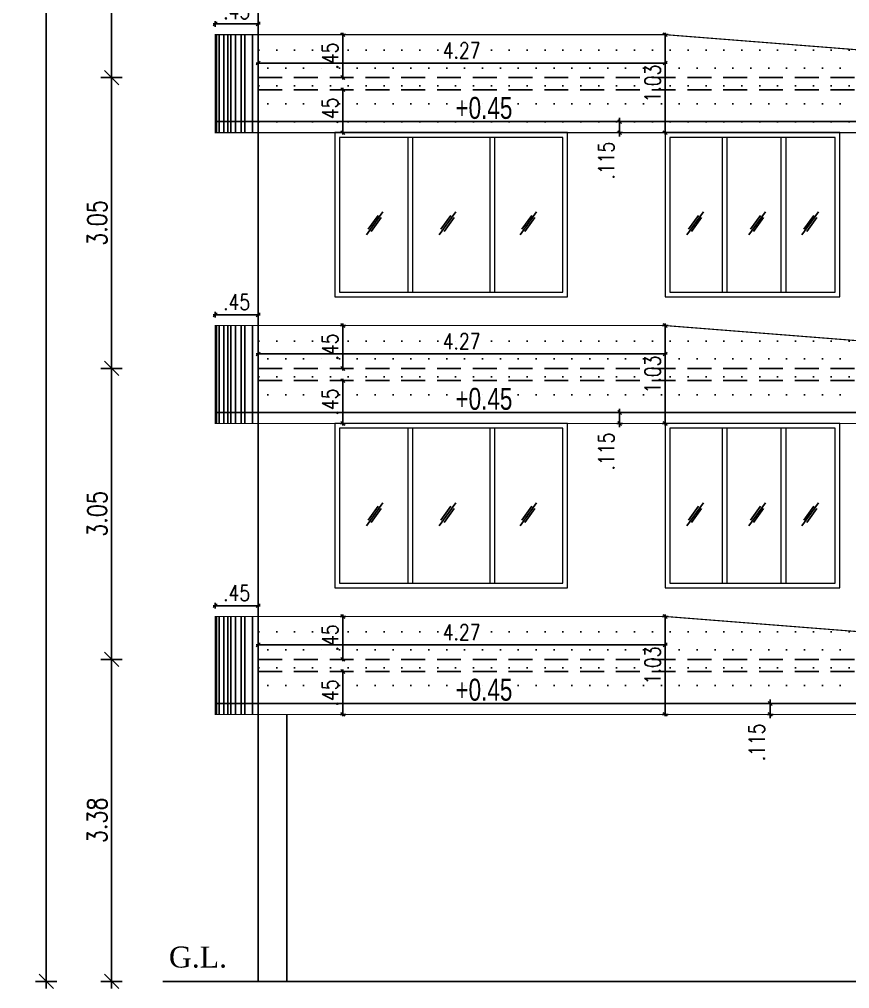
# Model space of a CAD drawing. Header units: inches. Extents: x 14331 to 14549, y 2557 to 2714.
# Drawn here: x 14452.71 to 14461.41, y 2650.54 to 2660.7 of the extents above; entities that cross this region are included whole.
import ezdxf
from ezdxf.enums import TextEntityAlignment as Align

# ---------------------------------------------------------------- set-up
doc = ezdxf.new("R2010")
doc.units = ezdxf.units.IN
doc.header["$LTSCALE"] = 0.25
doc.header["$MEASUREMENT"] = 0
doc.header["$PDMODE"] = 35
doc.linetypes.add('1', pattern=[0])
doc.linetypes.add('DASHEDX2', pattern=[1.5, 1, -0.5])
for name, color, linetype in [('dim-details', 7, 'Continuous'), ('ELE.PROJ.', 1, 'Continuous'), ('GLASS WINDOW', 251, '1'), ('hatch', 251, 'Continuous'), ('proj-internal', 1, 'DASHEDX2'), ('text-large', 7, 'Continuous'), ('wall', 7, 'Continuous'), ('WORK TEX', 6, 'Continuous'), ('WORKING DIM', 7, 'Continuous')]:
    doc.layers.add(name, color=color, linetype=linetype)
doc.layers.add('WINDOW', color=106, linetype='Continuous', lineweight=13)
doc.styles.add('ARIAL', font='TIMES_0.TTF')
doc.styles.add('ARL', font='swisscl_0.ttf')
doc.styles.add('romans', font='romans.shx', dxfattribs={"width": 0.8})
doc.dimstyles.new('121', dxfattribs={"dimscale": 0.1, "dimtxt": 1.65, "dimasz": 0.2, "dimexe": 0.03125, "dimexo": 0.25, "dimgap": 0.5, "dimtad": 1, "dimzin": 4, "dimdsep": 46, "dimtxsty": 'romans', "dimblk1": 'MINITICK', "dimblk2": 'MINITICK', "dimsah": 1, "dimcen": 1, "dimse1": 1, "dimse2": 1, "dimclrd": 252, "dimclre": 256, "dimclrt": 7, "dimadec": 3, "dimazin": 0, "dimtfac": 0.8, "dimtix": 1, "dimtmove": 2, "dimatfit": 3, "dimfxl": 0, "dimtolj": 1, "dimtzin": 3, "dimarcsym": 0})
doc.dimstyles.new('minitick-100', dxfattribs={"dimscale": 0.1, "dimtxt": 2, "dimasz": 0.75, "dimexe": 0.03125, "dimexo": 0.25, "dimgap": 0.5, "dimtad": 1, "dimzin": 4, "dimdsep": 46, "dimtxsty": 'romans', "dimblk1": 'MINITICK', "dimblk2": 'MINITICK', "dimsah": 1, "dimcen": 1, "dimse1": 1, "dimse2": 1, "dimclrd": 252, "dimclre": 256, "dimclrt": 256, "dimadec": 3, "dimazin": 0, "dimtfac": 0.8, "dimtix": 1, "dimtmove": 2, "dimatfit": 3, "dimfxl": 0, "dimtolj": 1, "dimtzin": 3, "dimarcsym": 0})

# ---------------------------------------------------------------- blocks, each defined once
blk = doc.blocks.new('MINITICK')
at = {"color": 7}
for p, q in [((0, -1.5), (0, 1.5)), ((1, 1), (-1, -1)), ((-1, 0), (1, 0))]:
    blk.add_line(p, q, dxfattribs=at)
blk = doc.blocks.new('*D1532')
at = {"layer": 'Defpoints', "color": 0, "transparency": 16777216}
for p in [(14454.761, 2654.55), (14454.761, 2654.441), (14455.211, 2654.441)]:
    blk.add_point(p, dxfattribs=at)
at = {"layer": 'WORKING DIM', "color": 252, "lineweight": -2, "transparency": 16777216}
blk.add_line((14455.191, 2654.55), (14454.781, 2654.55), dxfattribs=at)
at = {"layer": 'WORKING DIM', "color": 252, "lineweight": -2, "transparency": 16777216, "xscale": 0.02, "yscale": 0.02, "zscale": 0.02, "rotation": 180}
blk.add_blockref('MINITICK', (14454.761, 2654.55), dxfattribs=at)
at = {"layer": 'WORKING DIM', "color": 252, "lineweight": -2, "transparency": 16777216, "xscale": 0.02, "yscale": 0.02, "zscale": 0.02}
blk.add_blockref('MINITICK', (14455.211, 2654.55), dxfattribs=at)
at = {"layer": 'WORKING DIM', "color": 7, "transparency": 16777216, "insert": (14454.986, 2654.683), "char_height": 0.165, "attachment_point": 5, "style": 'romans'}
blk.add_mtext('\\A1;.45', dxfattribs=at)
blk = doc.blocks.new('*D1538')
at = {"layer": 'Defpoints', "color": 0, "transparency": 16777216}
for p in [(14455.877, 2654.437), (14456.099, 2654.437), (14455.877, 2653.987)]:
    blk.add_point(p, dxfattribs=at)
at = {"layer": 'WORKING DIM', "color": 252, "lineweight": -2, "transparency": 16777216}
blk.add_line((14456.099, 2654.007), (14456.099, 2654.417), dxfattribs=at)
at = {"layer": 'WORKING DIM', "color": 252, "lineweight": -2, "transparency": 16777216, "xscale": 0.02, "yscale": 0.02, "zscale": 0.02}
for p, rotation in [((14456.099, 2654.437), 90), ((14456.099, 2653.987), 270)]:
    blk.add_blockref('MINITICK', p, dxfattribs=dict(at, rotation=rotation))
at = {"layer": 'WORKING DIM', "color": 7, "transparency": 16777216, "insert": (14455.966, 2654.212), "char_height": 0.165, "attachment_point": 5, "rotation": 90, "style": 'romans'}
blk.add_mtext('\\A1;.45', dxfattribs=at)
blk = doc.blocks.new('*D1539')
at = {"layer": 'Defpoints', "color": 0, "transparency": 16777216}
for p in [(14456.39, 2653.86), (14456.099, 2653.41), (14456.39, 2653.41)]:
    blk.add_point(p, dxfattribs=at)
at = {"layer": 'WORKING DIM', "color": 252, "lineweight": -2, "transparency": 16777216}
blk.add_line((14456.099, 2653.84), (14456.099, 2653.43), dxfattribs=at)
at = {"layer": 'WORKING DIM', "color": 252, "lineweight": -2, "transparency": 16777216, "xscale": 0.02, "yscale": 0.02, "zscale": 0.02}
for p, rotation in [((14456.099, 2653.86), 90), ((14456.099, 2653.41), 270)]:
    blk.add_blockref('MINITICK', p, dxfattribs=dict(at, rotation=rotation))
at = {"layer": 'WORKING DIM', "color": 7, "transparency": 16777216, "insert": (14455.966, 2653.635), "char_height": 0.165, "attachment_point": 5, "rotation": 90, "style": 'romans'}
blk.add_mtext('\\A1;.45', dxfattribs=at)
blk = doc.blocks.new('*D1540')
at = {"layer": 'Defpoints', "color": 0, "transparency": 16777216}
for p in [(14459.477, 2654.437), (14459.477, 2653.41), (14459.477, 2653.41)]:
    blk.add_point(p, dxfattribs=at)
at = {"layer": 'WORKING DIM', "color": 252, "lineweight": -2, "transparency": 16777216}
blk.add_line((14459.477, 2654.417), (14459.477, 2653.43), dxfattribs=at)
at = {"layer": 'WORKING DIM', "color": 252, "lineweight": -2, "transparency": 16777216, "xscale": 0.02, "yscale": 0.02, "zscale": 0.02}
for p, rotation in [((14459.477, 2654.437), 90), ((14459.477, 2653.41), 270)]:
    blk.add_blockref('MINITICK', p, dxfattribs=dict(at, rotation=rotation))
at = {"layer": 'WORKING DIM', "color": 7, "transparency": 16777216, "insert": (14459.345, 2653.924), "char_height": 0.165, "attachment_point": 5, "rotation": 90, "style": 'romans'}
blk.add_mtext('\\A1;1.03', dxfattribs=at)
blk = doc.blocks.new('*D1541')
at = {"layer": 'Defpoints', "color": 0, "transparency": 16777216}
for p in [(14455.211, 2654.441), (14459.477, 2654.437), (14459.477, 2654.139)]:
    blk.add_point(p, dxfattribs=at)
at = {"layer": 'WORKING DIM', "color": 252, "lineweight": -2, "transparency": 16777216}
blk.add_line((14455.231, 2654.139), (14459.457, 2654.139), dxfattribs=at)
at = {"layer": 'WORKING DIM', "color": 252, "lineweight": -2, "transparency": 16777216, "xscale": 0.02, "yscale": 0.02, "zscale": 0.02, "rotation": 180}
blk.add_blockref('MINITICK', (14455.211, 2654.139), dxfattribs=at)
at = {"layer": 'WORKING DIM', "color": 252, "lineweight": -2, "transparency": 16777216, "xscale": 0.02, "yscale": 0.02, "zscale": 0.02}
blk.add_blockref('MINITICK', (14459.477, 2654.139), dxfattribs=at)
at = {"layer": 'WORKING DIM', "color": 7, "transparency": 16777216, "insert": (14457.344, 2654.271), "char_height": 0.165, "attachment_point": 5, "style": 'romans'}
blk.add_mtext('\\A1;4.27', dxfattribs=at)
blk = doc.blocks.new('*D1542')
at = {"layer": 'Defpoints', "color": 0, "transparency": 16777216}
for p in [(14460.578, 2653.525), (14460.777, 2653.525), (14460.777, 2653.41)]:
    blk.add_point(p, dxfattribs=at)
at = {"layer": 'WORKING DIM', "color": 252, "lineweight": -2, "transparency": 16777216}
for p, q in [((14460.578, 2653.545), (14460.578, 2653.565)), ((14460.578, 2653.41), (14460.578, 2653.525)), ((14460.578, 2653.39), (14460.578, 2653.37))]:
    blk.add_line(p, q, dxfattribs=at)
at = {"layer": 'WORKING DIM', "color": 252, "lineweight": -2, "transparency": 16777216, "xscale": 0.02, "yscale": 0.02, "zscale": 0.02}
for p, rotation in [((14460.578, 2653.525), 270), ((14460.578, 2653.41), 90)]:
    blk.add_blockref('MINITICK', p, dxfattribs=dict(at, rotation=rotation))
at = {"layer": 'WORKING DIM', "color": 7, "transparency": 16777216, "insert": (14460.438, 2653.116), "char_height": 0.165, "attachment_point": 5, "rotation": 90, "style": 'romans'}
blk.add_mtext('\\A1;.115', dxfattribs=at)
blk = doc.blocks.new('*D1550')
at = {"layer": 'Defpoints', "color": 0, "transparency": 16777216}
for p in [(14454.761, 2657.6), (14454.761, 2657.491), (14455.211, 2657.491)]:
    blk.add_point(p, dxfattribs=at)
at = {"layer": 'WORKING DIM', "color": 252, "lineweight": -2, "transparency": 16777216}
blk.add_line((14455.191, 2657.6), (14454.781, 2657.6), dxfattribs=at)
at = {"layer": 'WORKING DIM', "color": 252, "lineweight": -2, "transparency": 16777216, "xscale": 0.02, "yscale": 0.02, "zscale": 0.02, "rotation": 180}
blk.add_blockref('MINITICK', (14454.761, 2657.6), dxfattribs=at)
at = {"layer": 'WORKING DIM', "color": 252, "lineweight": -2, "transparency": 16777216, "xscale": 0.02, "yscale": 0.02, "zscale": 0.02}
blk.add_blockref('MINITICK', (14455.211, 2657.6), dxfattribs=at)
at = {"layer": 'WORKING DIM', "color": 7, "transparency": 16777216, "insert": (14454.986, 2657.733), "char_height": 0.165, "attachment_point": 5, "style": 'romans'}
blk.add_mtext('\\A1;.45', dxfattribs=at)
blk = doc.blocks.new('*D1547')
at = {"layer": 'Defpoints', "color": 0, "transparency": 16777216}
for p in [(14455.877, 2657.487), (14456.099, 2657.487), (14455.877, 2657.037)]:
    blk.add_point(p, dxfattribs=at)
at = {"layer": 'WORKING DIM', "color": 252, "lineweight": -2, "transparency": 16777216}
blk.add_line((14456.099, 2657.057), (14456.099, 2657.467), dxfattribs=at)
at = {"layer": 'WORKING DIM', "color": 252, "lineweight": -2, "transparency": 16777216, "xscale": 0.02, "yscale": 0.02, "zscale": 0.02}
for p, rotation in [((14456.099, 2657.487), 90), ((14456.099, 2657.037), 270)]:
    blk.add_blockref('MINITICK', p, dxfattribs=dict(at, rotation=rotation))
at = {"layer": 'WORKING DIM', "color": 7, "transparency": 16777216, "insert": (14455.966, 2657.262), "char_height": 0.165, "attachment_point": 5, "rotation": 90, "style": 'romans'}
blk.add_mtext('\\A1;.45', dxfattribs=at)
blk = doc.blocks.new('*D1548')
at = {"layer": 'Defpoints', "color": 0, "transparency": 16777216}
for p in [(14456.39, 2656.91), (14456.099, 2656.46), (14456.39, 2656.46)]:
    blk.add_point(p, dxfattribs=at)
at = {"layer": 'WORKING DIM', "color": 252, "lineweight": -2, "transparency": 16777216}
blk.add_line((14456.099, 2656.89), (14456.099, 2656.48), dxfattribs=at)
at = {"layer": 'WORKING DIM', "color": 252, "lineweight": -2, "transparency": 16777216, "xscale": 0.02, "yscale": 0.02, "zscale": 0.02}
for p, rotation in [((14456.099, 2656.91), 90), ((14456.099, 2656.46), 270)]:
    blk.add_blockref('MINITICK', p, dxfattribs=dict(at, rotation=rotation))
at = {"layer": 'WORKING DIM', "color": 7, "transparency": 16777216, "insert": (14455.966, 2656.685), "char_height": 0.165, "attachment_point": 5, "rotation": 90, "style": 'romans'}
blk.add_mtext('\\A1;.45', dxfattribs=at)
blk = doc.blocks.new('*D1556')
at = {"layer": 'Defpoints', "color": 0, "transparency": 16777216}
for p in [(14459.477, 2657.487), (14459.477, 2656.46), (14459.477, 2656.46)]:
    blk.add_point(p, dxfattribs=at)
at = {"layer": 'WORKING DIM', "color": 252, "lineweight": -2, "transparency": 16777216}
blk.add_line((14459.477, 2657.467), (14459.477, 2656.48), dxfattribs=at)
at = {"layer": 'WORKING DIM', "color": 252, "lineweight": -2, "transparency": 16777216, "xscale": 0.02, "yscale": 0.02, "zscale": 0.02}
for p, rotation in [((14459.477, 2657.487), 90), ((14459.477, 2656.46), 270)]:
    blk.add_blockref('MINITICK', p, dxfattribs=dict(at, rotation=rotation))
at = {"layer": 'WORKING DIM', "color": 7, "transparency": 16777216, "insert": (14459.345, 2656.974), "char_height": 0.165, "attachment_point": 5, "rotation": 90, "style": 'romans'}
blk.add_mtext('\\A1;1.03', dxfattribs=at)
blk = doc.blocks.new('*D1555')
at = {"layer": 'Defpoints', "color": 0, "transparency": 16777216}
for p in [(14455.211, 2657.491), (14459.477, 2657.487), (14459.477, 2657.189)]:
    blk.add_point(p, dxfattribs=at)
at = {"layer": 'WORKING DIM', "color": 252, "lineweight": -2, "transparency": 16777216}
blk.add_line((14455.231, 2657.189), (14459.457, 2657.189), dxfattribs=at)
at = {"layer": 'WORKING DIM', "color": 252, "lineweight": -2, "transparency": 16777216, "xscale": 0.02, "yscale": 0.02, "zscale": 0.02, "rotation": 180}
blk.add_blockref('MINITICK', (14455.211, 2657.189), dxfattribs=at)
at = {"layer": 'WORKING DIM', "color": 252, "lineweight": -2, "transparency": 16777216, "xscale": 0.02, "yscale": 0.02, "zscale": 0.02}
blk.add_blockref('MINITICK', (14459.477, 2657.189), dxfattribs=at)
at = {"layer": 'WORKING DIM', "color": 7, "transparency": 16777216, "insert": (14457.344, 2657.321), "char_height": 0.165, "attachment_point": 5, "style": 'romans'}
blk.add_mtext('\\A1;4.27', dxfattribs=at)
blk = doc.blocks.new('*D1560')
at = {"layer": 'Defpoints', "color": 0, "transparency": 16777216}
for p in [(14454.761, 2660.65), (14454.761, 2660.541), (14455.211, 2660.541)]:
    blk.add_point(p, dxfattribs=at)
at = {"layer": 'WORKING DIM', "color": 252, "lineweight": -2, "transparency": 16777216}
blk.add_line((14455.191, 2660.65), (14454.781, 2660.65), dxfattribs=at)
at = {"layer": 'WORKING DIM', "color": 252, "lineweight": -2, "transparency": 16777216, "xscale": 0.02, "yscale": 0.02, "zscale": 0.02, "rotation": 180}
blk.add_blockref('MINITICK', (14454.761, 2660.65), dxfattribs=at)
at = {"layer": 'WORKING DIM', "color": 252, "lineweight": -2, "transparency": 16777216, "xscale": 0.02, "yscale": 0.02, "zscale": 0.02}
blk.add_blockref('MINITICK', (14455.211, 2660.65), dxfattribs=at)
at = {"layer": 'WORKING DIM', "color": 7, "transparency": 16777216, "insert": (14454.986, 2660.783), "char_height": 0.165, "attachment_point": 5, "style": 'romans'}
blk.add_mtext('\\A1;.45', dxfattribs=at)
blk = doc.blocks.new('*D1563')
at = {"layer": 'Defpoints', "color": 0, "transparency": 16777216}
for p in [(14455.877, 2660.537), (14456.099, 2660.537), (14455.877, 2660.087)]:
    blk.add_point(p, dxfattribs=at)
at = {"layer": 'WORKING DIM', "color": 252, "lineweight": -2, "transparency": 16777216}
blk.add_line((14456.099, 2660.107), (14456.099, 2660.517), dxfattribs=at)
at = {"layer": 'WORKING DIM', "color": 252, "lineweight": -2, "transparency": 16777216, "xscale": 0.02, "yscale": 0.02, "zscale": 0.02}
for p, rotation in [((14456.099, 2660.537), 90), ((14456.099, 2660.087), 270)]:
    blk.add_blockref('MINITICK', p, dxfattribs=dict(at, rotation=rotation))
at = {"layer": 'WORKING DIM', "color": 7, "transparency": 16777216, "insert": (14455.966, 2660.312), "char_height": 0.165, "attachment_point": 5, "rotation": 90, "style": 'romans'}
blk.add_mtext('\\A1;.45', dxfattribs=at)
blk = doc.blocks.new('*D1564')
at = {"layer": 'Defpoints', "color": 0, "transparency": 16777216}
for p in [(14456.39, 2659.96), (14456.099, 2659.51), (14456.39, 2659.51)]:
    blk.add_point(p, dxfattribs=at)
at = {"layer": 'WORKING DIM', "color": 252, "lineweight": -2, "transparency": 16777216}
blk.add_line((14456.099, 2659.94), (14456.099, 2659.53), dxfattribs=at)
at = {"layer": 'WORKING DIM', "color": 252, "lineweight": -2, "transparency": 16777216, "xscale": 0.02, "yscale": 0.02, "zscale": 0.02}
for p, rotation in [((14456.099, 2659.96), 90), ((14456.099, 2659.51), 270)]:
    blk.add_blockref('MINITICK', p, dxfattribs=dict(at, rotation=rotation))
at = {"layer": 'WORKING DIM', "color": 7, "transparency": 16777216, "insert": (14455.966, 2659.735), "char_height": 0.165, "attachment_point": 5, "rotation": 90, "style": 'romans'}
blk.add_mtext('\\A1;.45', dxfattribs=at)
blk = doc.blocks.new('*D1568')
at = {"layer": 'Defpoints', "color": 0, "transparency": 16777216}
for p in [(14459.477, 2660.537), (14459.477, 2659.51), (14459.477, 2659.51)]:
    blk.add_point(p, dxfattribs=at)
at = {"layer": 'WORKING DIM', "color": 252, "lineweight": -2, "transparency": 16777216}
blk.add_line((14459.477, 2660.517), (14459.477, 2659.53), dxfattribs=at)
at = {"layer": 'WORKING DIM', "color": 252, "lineweight": -2, "transparency": 16777216, "xscale": 0.02, "yscale": 0.02, "zscale": 0.02}
for p, rotation in [((14459.477, 2660.537), 90), ((14459.477, 2659.51), 270)]:
    blk.add_blockref('MINITICK', p, dxfattribs=dict(at, rotation=rotation))
at = {"layer": 'WORKING DIM', "color": 7, "transparency": 16777216, "insert": (14459.345, 2660.024), "char_height": 0.165, "attachment_point": 5, "rotation": 90, "style": 'romans'}
blk.add_mtext('\\A1;1.03', dxfattribs=at)
blk = doc.blocks.new('*D1569')
at = {"layer": 'Defpoints', "color": 0, "transparency": 16777216}
for p in [(14455.211, 2660.541), (14459.477, 2660.537), (14459.477, 2660.239)]:
    blk.add_point(p, dxfattribs=at)
at = {"layer": 'WORKING DIM', "color": 252, "lineweight": -2, "transparency": 16777216}
blk.add_line((14455.231, 2660.239), (14459.457, 2660.239), dxfattribs=at)
at = {"layer": 'WORKING DIM', "color": 252, "lineweight": -2, "transparency": 16777216, "xscale": 0.02, "yscale": 0.02, "zscale": 0.02, "rotation": 180}
blk.add_blockref('MINITICK', (14455.211, 2660.239), dxfattribs=at)
at = {"layer": 'WORKING DIM', "color": 252, "lineweight": -2, "transparency": 16777216, "xscale": 0.02, "yscale": 0.02, "zscale": 0.02}
blk.add_blockref('MINITICK', (14459.477, 2660.239), dxfattribs=at)
at = {"layer": 'WORKING DIM', "color": 7, "transparency": 16777216, "insert": (14457.344, 2660.371), "char_height": 0.165, "attachment_point": 5, "style": 'romans'}
blk.add_mtext('\\A1;4.27', dxfattribs=at)
blk = doc.blocks.new('*D1704')
at = {"layer": 'Defpoints', "color": 0, "transparency": 16777216}
for p in [(14459, 2656.575), (14459.2, 2656.575), (14459.2, 2656.46)]:
    blk.add_point(p, dxfattribs=at)
at = {"layer": 'WORKING DIM', "color": 252, "lineweight": -2, "transparency": 16777216}
for p, q in [((14459, 2656.595), (14459, 2656.615)), ((14459, 2656.46), (14459, 2656.575)), ((14459, 2656.44), (14459, 2656.42))]:
    blk.add_line(p, q, dxfattribs=at)
at = {"layer": 'WORKING DIM', "color": 252, "lineweight": -2, "transparency": 16777216, "xscale": 0.02, "yscale": 0.02, "zscale": 0.02}
for p, rotation in [((14459, 2656.575), 270), ((14459, 2656.46), 90)]:
    blk.add_blockref('MINITICK', p, dxfattribs=dict(at, rotation=rotation))
at = {"layer": 'WORKING DIM', "color": 7, "transparency": 16777216, "insert": (14458.86, 2656.166), "char_height": 0.165, "attachment_point": 5, "rotation": 90, "style": 'romans'}
blk.add_mtext('\\A1;.115', dxfattribs=at)
blk = doc.blocks.new('*D1708')
at = {"layer": 'Defpoints', "color": 0, "transparency": 16777216}
for p in [(14459, 2659.625), (14459.2, 2659.625), (14459.2, 2659.51)]:
    blk.add_point(p, dxfattribs=at)
at = {"layer": 'WORKING DIM', "color": 252, "lineweight": -2, "transparency": 16777216}
for p, q in [((14459, 2659.645), (14459, 2659.665)), ((14459, 2659.51), (14459, 2659.625)), ((14459, 2659.49), (14459, 2659.47))]:
    blk.add_line(p, q, dxfattribs=at)
at = {"layer": 'WORKING DIM', "color": 252, "lineweight": -2, "transparency": 16777216, "xscale": 0.02, "yscale": 0.02, "zscale": 0.02}
for p, rotation in [((14459, 2659.625), 270), ((14459, 2659.51), 90)]:
    blk.add_blockref('MINITICK', p, dxfattribs=dict(at, rotation=rotation))
at = {"layer": 'WORKING DIM', "color": 7, "transparency": 16777216, "insert": (14458.86, 2659.216), "char_height": 0.165, "attachment_point": 5, "rotation": 90, "style": 'romans'}
blk.add_mtext('\\A1;.115', dxfattribs=at)
blk = doc.blocks.new('*D1762')
at = {"layer": 'Defpoints', "color": 0, "transparency": 16777216}
for p in [(14453.674, 2653.987), (14455.308, 2653.987), (14455.211, 2650.61)]:
    blk.add_point(p, dxfattribs=at)
at = {"layer": 'dim-details', "color": 252, "lineweight": -2, "transparency": 16777216}
blk.add_line((14453.674, 2650.685), (14453.674, 2653.912), dxfattribs=at)
at = {"layer": 'dim-details', "color": 252, "lineweight": -2, "transparency": 16777216, "xscale": 0.07500000000000001, "yscale": 0.07500000000000001, "zscale": 0.07500000000000001}
for p, rotation in [((14453.674, 2653.987), 90), ((14453.674, 2650.61), 270)]:
    blk.add_blockref('MINITICK', p, dxfattribs=dict(at, rotation=rotation))
at = {"layer": 'dim-details', "transparency": 16777216, "insert": (14453.524, 2652.299), "char_height": 0.2, "attachment_point": 5, "rotation": 90, "style": 'romans'}
blk.add_mtext('\\A1;3.38', dxfattribs=at)
blk = doc.blocks.new('*D1763')
at = {"layer": 'Defpoints', "color": 0, "transparency": 16777216}
for p in [(14453.674, 2657.037), (14455.613, 2657.037), (14455.613, 2653.987)]:
    blk.add_point(p, dxfattribs=at)
at = {"layer": 'dim-details', "color": 252, "lineweight": -2, "transparency": 16777216}
blk.add_line((14453.674, 2654.062), (14453.674, 2656.962), dxfattribs=at)
at = {"layer": 'dim-details', "color": 252, "lineweight": -2, "transparency": 16777216, "xscale": 0.07500000000000001, "yscale": 0.07500000000000001, "zscale": 0.07500000000000001}
for p, rotation in [((14453.674, 2657.037), 90), ((14453.674, 2653.987), 270)]:
    blk.add_blockref('MINITICK', p, dxfattribs=dict(at, rotation=rotation))
at = {"layer": 'dim-details', "transparency": 16777216, "insert": (14453.524, 2655.512), "char_height": 0.2, "attachment_point": 5, "rotation": 90, "style": 'romans'}
blk.add_mtext('\\A1;3.05', dxfattribs=at)
blk = doc.blocks.new('*D1764')
at = {"layer": 'Defpoints', "color": 0, "transparency": 16777216}
for p in [(14453.674, 2660.087), (14455.683, 2660.087), (14455.683, 2657.037)]:
    blk.add_point(p, dxfattribs=at)
at = {"layer": 'dim-details', "color": 252, "lineweight": -2, "transparency": 16777216}
blk.add_line((14453.674, 2657.112), (14453.674, 2660.012), dxfattribs=at)
at = {"layer": 'dim-details', "color": 252, "lineweight": -2, "transparency": 16777216, "xscale": 0.07500000000000001, "yscale": 0.07500000000000001, "zscale": 0.07500000000000001}
for p, rotation in [((14453.674, 2660.087), 90), ((14453.674, 2657.037), 270)]:
    blk.add_blockref('MINITICK', p, dxfattribs=dict(at, rotation=rotation))
at = {"layer": 'dim-details', "transparency": 16777216, "insert": (14453.524, 2658.562), "char_height": 0.2, "attachment_point": 5, "rotation": 90, "style": 'romans'}
blk.add_mtext('\\A1;3.05', dxfattribs=at)
blk = doc.blocks.new('*D1765')
at = {"layer": 'Defpoints', "color": 0, "transparency": 16777216}
for p in [(14453.674, 2663.137), (14455.622, 2663.137), (14455.622, 2660.087)]:
    blk.add_point(p, dxfattribs=at)
at = {"layer": 'dim-details', "color": 252, "lineweight": -2, "transparency": 16777216}
blk.add_line((14453.674, 2660.162), (14453.674, 2663.062), dxfattribs=at)
at = {"layer": 'dim-details', "color": 252, "lineweight": -2, "transparency": 16777216, "xscale": 0.07500000000000001, "yscale": 0.07500000000000001, "zscale": 0.07500000000000001}
for p, rotation in [((14453.674, 2663.137), 90), ((14453.674, 2660.087), 270)]:
    blk.add_blockref('MINITICK', p, dxfattribs=dict(at, rotation=rotation))
at = {"layer": 'dim-details', "transparency": 16777216, "insert": (14453.524, 2661.612), "char_height": 0.2, "attachment_point": 5, "rotation": 90, "style": 'romans'}
blk.add_mtext('\\A1;3.05', dxfattribs=at)
blk = doc.blocks.new('*D1776')
at = {"layer": 'Defpoints', "color": 0, "transparency": 16777216}
for p in [(14452.99, 2690.587), (14456.261, 2690.587), (14454.711, 2650.61)]:
    blk.add_point(p, dxfattribs=at)
at = {"layer": 'dim-details', "color": 252, "lineweight": -2, "transparency": 16777216}
blk.add_line((14452.99, 2650.685), (14452.99, 2690.512), dxfattribs=at)
at = {"layer": 'dim-details', "color": 252, "lineweight": -2, "transparency": 16777216, "xscale": 0.07500000000000001, "yscale": 0.07500000000000001, "zscale": 0.07500000000000001}
for p, rotation in [((14452.99, 2690.587), 90), ((14452.99, 2650.61), 270)]:
    blk.add_blockref('MINITICK', p, dxfattribs=dict(at, rotation=rotation))
at = {"layer": 'dim-details', "transparency": 16777216, "insert": (14452.84, 2670.599), "char_height": 0.2, "attachment_point": 5, "rotation": 90, "style": 'romans'}
blk.add_mtext('\\A1;39.98', dxfattribs=at)

msp = doc.modelspace()

# ---------------------------------------------------------------- hatches: boundary and pattern name
at = {"layer": 'hatch', "true_color": 0xc7b399}
h = msp.add_hatch(dxfattribs=at)
h.set_pattern_fill('DOTS', color=253, scale=3)
h.set_pattern_definition([(0, (-426.09427, 23.37428), (0.09375, 0.1875), [0, -0.1875])])
h.paths.add_polyline_path([(14459.477, 2660.537), (14455.211, 2660.537), (14455.211, 2659.51), (14465.196, 2659.51), (14465.196, 2660.087)])
h = msp.add_hatch(dxfattribs=at)
h.set_pattern_fill('DOTS', color=253, scale=3)
h.set_pattern_definition([(0, (-426.09427, 20.32428), (0.09375, 0.1875), [0, -0.1875])])
h.paths.add_polyline_path([(14459.477, 2657.487), (14455.211, 2657.487), (14455.211, 2656.46), (14465.196, 2656.46), (14465.196, 2657.037)])
h = msp.add_hatch(dxfattribs=at)
h.set_pattern_fill('DOTS', color=253, scale=3)
h.set_pattern_definition([(0, (-426.09427, 17.27428), (0.09375, 0.1875), [0, -0.1875])])
h.paths.add_polyline_path([(14459.477, 2654.437), (14455.211, 2654.437), (14455.211, 2653.41), (14465.196, 2653.41), (14465.196, 2653.987)])

# ---------------------------------------------------------------- linework, layer by layer
at = {"layer": 'ELE.PROJ.', "color": 8}
for p, q in [((14454.773, 2660.541), (14454.773, 2659.51)), ((14454.802, 2660.541), (14454.802, 2659.51)), ((14454.851, 2660.541), (14454.851, 2659.51)), ((14454.892, 2660.541), (14454.892, 2659.51)), ((14454.925, 2660.541), (14454.925, 2659.51)), ((14454.972, 2660.541), (14454.972, 2659.51)), ((14455.033, 2660.541), (14455.033, 2659.51)), ((14455.073, 2660.541), (14455.073, 2659.51)), ((14455.151, 2660.541), (14455.151, 2659.51)), ((14454.773, 2657.491), (14454.773, 2656.46)), ((14454.802, 2657.491), (14454.802, 2656.46)), ((14454.851, 2657.491), (14454.851, 2656.46)), ((14454.892, 2657.491), (14454.892, 2656.46)), ((14454.925, 2657.491), (14454.925, 2656.46)), ((14454.972, 2657.491), (14454.972, 2656.46)), ((14455.033, 2657.491), (14455.033, 2656.46)), ((14455.073, 2657.491), (14455.073, 2656.46)), ((14455.151, 2657.491), (14455.151, 2656.46)), ((14454.773, 2654.441), (14454.773, 2653.41)), ((14454.802, 2654.441), (14454.802, 2653.41)), ((14454.851, 2654.441), (14454.851, 2653.41)), ((14454.892, 2654.441), (14454.892, 2653.41)), ((14454.925, 2654.441), (14454.925, 2653.41)), ((14454.972, 2654.441), (14454.972, 2653.41)), ((14455.033, 2654.441), (14455.033, 2653.41)), ((14455.073, 2654.441), (14455.073, 2653.41)), ((14455.151, 2654.441), (14455.151, 2653.41))]:
    msp.add_line(p, q, dxfattribs=at)
at = {"layer": 'ELE.PROJ.'}
for p, q in [((14465.196, 2659.625), (14454.761, 2659.625)), ((14465.196, 2656.575), (14454.761, 2656.575)), ((14465.196, 2653.525), (14454.761, 2653.525))]:
    msp.add_line(p, q, dxfattribs=at)
at = {"layer": 'ELE.PROJ.', "const_width": 0.012}
for points in [[(14454.761, 2660.537), (14459.477, 2660.537), (14465.196, 2660.087), (14465.196, 2659.51), (14454.761, 2659.51)], [(14454.761, 2657.487), (14459.477, 2657.487), (14465.196, 2657.037), (14465.196, 2656.46), (14454.761, 2656.46)], [(14454.761, 2654.437), (14459.477, 2654.437), (14465.196, 2653.987), (14465.196, 2653.41), (14454.761, 2653.41)]]:
    msp.add_lwpolyline(points, close=True, dxfattribs=at)
at = {"layer": 'GLASS WINDOW', "color": 4, "ltscale": 200}
for p, q in [((14456.519, 2658.678), (14456.346, 2658.437)), ((14456.469, 2658.642), (14456.364, 2658.496)), ((14456.501, 2658.619), (14456.396, 2658.473)), ((14457.282, 2658.678), (14457.109, 2658.437)), ((14457.232, 2658.642), (14457.127, 2658.496)), ((14457.264, 2658.619), (14457.159, 2658.473)), ((14458.13, 2658.678), (14457.956, 2658.437)), ((14458.079, 2658.642), (14457.974, 2658.496)), ((14458.112, 2658.619), (14458.007, 2658.473)), ((14459.877, 2658.678), (14459.704, 2658.437)), ((14459.827, 2658.642), (14459.722, 2658.496)), ((14459.859, 2658.619), (14459.754, 2658.473)), ((14460.527, 2658.678), (14460.354, 2658.437)), ((14460.477, 2658.642), (14460.372, 2658.496)), ((14460.509, 2658.619), (14460.404, 2658.473)), ((14461.085, 2658.678), (14460.911, 2658.437)), ((14461.034, 2658.642), (14460.929, 2658.496)), ((14461.066, 2658.619), (14460.961, 2658.473)), ((14456.519, 2655.628), (14456.346, 2655.387)), ((14456.469, 2655.592), (14456.364, 2655.446)), ((14456.501, 2655.569), (14456.396, 2655.423)), ((14457.282, 2655.628), (14457.109, 2655.387)), ((14457.232, 2655.592), (14457.127, 2655.446)), ((14457.264, 2655.569), (14457.159, 2655.423)), ((14458.13, 2655.628), (14457.956, 2655.387)), ((14458.079, 2655.592), (14457.974, 2655.446)), ((14458.112, 2655.569), (14458.007, 2655.423)), ((14459.877, 2655.628), (14459.704, 2655.387)), ((14459.827, 2655.592), (14459.722, 2655.446)), ((14459.859, 2655.569), (14459.754, 2655.423)), ((14460.527, 2655.628), (14460.354, 2655.387)), ((14460.477, 2655.592), (14460.372, 2655.446)), ((14460.509, 2655.569), (14460.404, 2655.423)), ((14461.085, 2655.628), (14460.911, 2655.387)), ((14461.034, 2655.592), (14460.929, 2655.446)), ((14461.066, 2655.569), (14460.961, 2655.423))]:
    msp.add_line(p, q, dxfattribs=at)
at = {"layer": 'proj-internal', "color": 251}
for p, q in [((14455.211, 2660.087), (14477.048, 2660.087)), ((14455.211, 2659.96), (14477.048, 2659.96)), ((14455.211, 2657.037), (14477.048, 2657.037)), ((14455.211, 2656.91), (14477.048, 2656.91)), ((14455.211, 2653.987), (14477.048, 2653.987)), ((14455.211, 2653.86), (14477.048, 2653.86))]:
    msp.add_line(p, q, dxfattribs=at)
at = {"layer": 'wall'}
for p, q in [((14455.211, 2650.61), (14455.211, 2691.737)), ((14455.511, 2653.41), (14455.511, 2650.61)), ((14455.211, 2650.61), (14454.211, 2650.61)), ((14455.211, 2650.61), (14477.048, 2650.61))]:
    msp.add_line(p, q, dxfattribs=at)
at = {"layer": 'WINDOW'}
for p, q in [((14456.78, 2659.46), (14456.78, 2657.837)), ((14456.83, 2659.46), (14456.83, 2657.837)), ((14457.639, 2659.46), (14457.639, 2657.837)), ((14457.689, 2659.46), (14457.689, 2657.837)), ((14460.073, 2659.46), (14460.073, 2657.837)), ((14460.123, 2659.46), (14460.123, 2657.837)), ((14460.69, 2659.46), (14460.69, 2657.837)), ((14460.74, 2659.46), (14460.74, 2657.837)), ((14456.78, 2656.41), (14456.78, 2654.787)), ((14456.83, 2656.41), (14456.83, 2654.787)), ((14457.639, 2656.41), (14457.639, 2654.787)), ((14457.689, 2656.41), (14457.689, 2654.787)), ((14460.073, 2656.41), (14460.073, 2654.787)), ((14460.123, 2656.41), (14460.123, 2654.787)), ((14460.69, 2656.41), (14460.69, 2654.787)), ((14460.74, 2656.41), (14460.74, 2654.787))]:
    msp.add_line(p, q, dxfattribs=at)
for points in [[(14456.014, 2657.787), (14458.454, 2657.787), (14458.454, 2659.51), (14456.014, 2659.51)], [(14459.477, 2657.787), (14461.309, 2657.787), (14461.309, 2659.51), (14459.477, 2659.51)], [(14456.064, 2657.837), (14458.404, 2657.837), (14458.404, 2659.46), (14456.064, 2659.46)], [(14459.527, 2657.837), (14461.259, 2657.837), (14461.259, 2659.46), (14459.527, 2659.46)], [(14456.014, 2654.737), (14458.454, 2654.737), (14458.454, 2656.46), (14456.014, 2656.46)], [(14459.477, 2654.737), (14461.309, 2654.737), (14461.309, 2656.46), (14459.477, 2656.46)], [(14456.064, 2654.787), (14458.404, 2654.787), (14458.404, 2656.41), (14456.064, 2656.41)], [(14459.527, 2654.787), (14461.259, 2654.787), (14461.259, 2656.41), (14459.527, 2656.41)]]:
    msp.add_lwpolyline(points, close=True, dxfattribs=at)

# ---------------------------------------------------------------- texts
at = {"layer": 'text-large', "style": 'ARIAL'}
msp.add_text('G.L.', height=0.22, dxfattribs=at).set_placement((14454.58, 2650.866), align=Align.MIDDLE_CENTER)
at = {"layer": 'WORK TEX', "color": 7, "style": 'ARL'}
for p in [(14457.61, 2659.769), (14457.61, 2656.719), (14457.61, 2653.669)]:
    msp.add_text('+0.45 ', height=0.23, dxfattribs=at).set_placement(p, align=Align.MIDDLE_CENTER)

# ---------------------------------------------------------------- dimensions: what is measured, and where the dimension line sits
at = {"layer": 'dim-details'}
for base, p1, p2, picture, middle in [((14452.99, 2690.587), (14454.711, 2650.61), (14456.261, 2690.587), '*D1776', (14452.84, 2670.599)), ((14453.674, 2663.137), (14455.622, 2660.087), (14455.622, 2663.137), '*D1765', (14453.524, 2661.612)), ((14453.674, 2660.087), (14455.683, 2657.037), (14455.683, 2660.087), '*D1764', (14453.524, 2658.562)), ((14453.674, 2657.037), (14455.613, 2653.987), (14455.613, 2657.037), '*D1763', (14453.524, 2655.512)), ((14453.674, 2653.987), (14455.211, 2650.61), (14455.308, 2653.987), '*D1762', (14453.524, 2652.299))]:
    dim = msp.add_linear_dim(base=base, p1=p1, p2=p2, angle=90, dimstyle='minitick-100', dxfattribs=at)
    dim.commit()
    dim.dimension.update_dxf_attribs({"geometry": picture, "text_midpoint": middle})
at = {"layer": 'WORKING DIM'}
for base, p1, p2, angle, picture, middle in [((14454.761, 2660.65), (14455.211, 2660.541), (14454.761, 2660.541), 180, '*D1560', (14454.986, 2660.783)), ((14456.099, 2660.537), (14455.877, 2660.087), (14455.877, 2660.537), 90, '*D1563', (14455.966, 2660.312)), ((14459.477, 2659.51), (14459.477, 2660.537), (14459.477, 2659.51), 90, '*D1568', (14459.345, 2660.024)), ((14456.099, 2659.51), (14456.39, 2659.96), (14456.39, 2659.51), 90, '*D1564', (14455.966, 2659.735)), ((14454.761, 2657.6), (14455.211, 2657.491), (14454.761, 2657.491), 180, '*D1550', (14454.986, 2657.733)), ((14456.099, 2657.487), (14455.877, 2657.037), (14455.877, 2657.487), 90, '*D1547', (14455.966, 2657.262)), ((14459.477, 2656.46), (14459.477, 2657.487), (14459.477, 2656.46), 90, '*D1556', (14459.345, 2656.974)), ((14456.099, 2656.46), (14456.39, 2656.91), (14456.39, 2656.46), 90, '*D1548', (14455.966, 2656.685)), ((14454.761, 2654.55), (14455.211, 2654.441), (14454.761, 2654.441), 180, '*D1532', (14454.986, 2654.683)), ((14456.099, 2654.437), (14455.877, 2653.987), (14455.877, 2654.437), 90, '*D1538', (14455.966, 2654.212)), ((14459.477, 2653.41), (14459.477, 2654.437), (14459.477, 2653.41), 90, '*D1540', (14459.345, 2653.924)), ((14456.099, 2653.41), (14456.39, 2653.86), (14456.39, 2653.41), 90, '*D1539', (14455.966, 2653.635))]:
    dim = msp.add_linear_dim(base=base, p1=p1, p2=p2, angle=angle, dimstyle='121', override={"dimfxl": 0.18, "dimfxlon": 1}, dxfattribs=at)
    dim.commit()
    dim.dimension.update_dxf_attribs({"geometry": picture, "text_midpoint": middle})
for base, p1, p2, picture, middle in [((14459.477, 2660.239), (14455.211, 2660.541), (14459.477, 2660.537), '*D1569', (14457.344, 2660.371)), ((14459.477, 2657.189), (14455.211, 2657.491), (14459.477, 2657.487), '*D1555', (14457.344, 2657.321)), ((14459.477, 2654.139), (14455.211, 2654.441), (14459.477, 2654.437), '*D1541', (14457.344, 2654.271))]:
    dim = msp.add_linear_dim(base=base, p1=p1, p2=p2, dimstyle='121', override={"dimfxl": 0.18, "dimfxlon": 1}, dxfattribs=at)
    dim.commit()
    dim.dimension.update_dxf_attribs({"geometry": picture, "text_midpoint": middle})
for base, p1, p2, picture, middle in [((14459, 2659.625), (14459.2, 2659.51), (14459.2, 2659.625), '*D1708', (14458.86, 2659.216)), ((14459, 2656.575), (14459.2, 2656.46), (14459.2, 2656.575), '*D1704', (14458.86, 2656.166)), ((14460.578, 2653.525), (14460.777, 2653.41), (14460.777, 2653.525), '*D1542', (14460.438, 2653.116))]:
    dim = msp.add_linear_dim(base=base, p1=p1, p2=p2, angle=90, text='.115', dimstyle='121', override={"dimfxl": 0.18, "dimfxlon": 1}, dxfattribs=at)
    dim.commit()
    dim.dimension.update_dxf_attribs({"geometry": picture, "text_midpoint": middle, "dimtype": 160})

doc.saveas('drawing.dxf')
